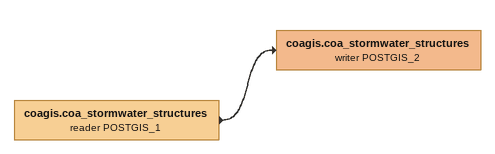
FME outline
coagis.coa_stormwater_structures (reader POSTGIS_1)
    -> coagis.coa_stormwater_structures (writer POSTGIS_2)
coagis.coa_stormwater_structures (writer POSTGIS_2)
